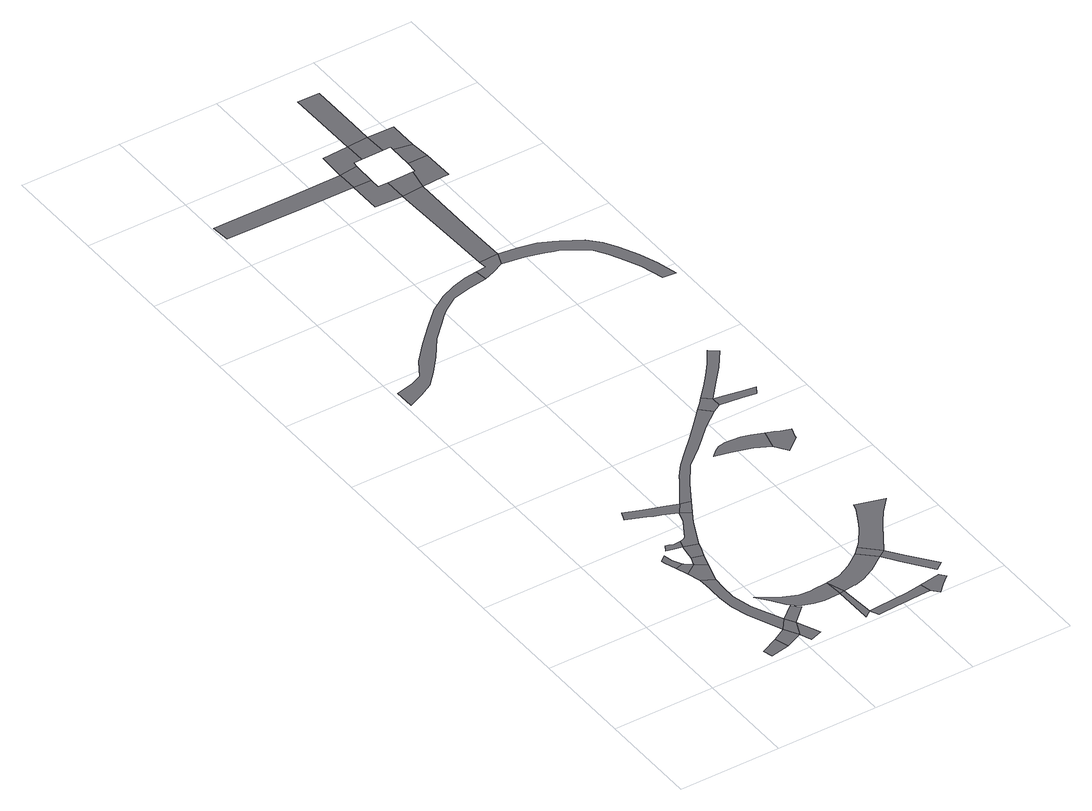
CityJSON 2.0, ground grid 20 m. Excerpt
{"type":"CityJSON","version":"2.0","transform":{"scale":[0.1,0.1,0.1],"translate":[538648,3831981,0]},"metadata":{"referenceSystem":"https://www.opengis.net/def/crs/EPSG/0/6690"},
"CityObjects":{
"road1":{"type":"Road","geometry":[{"type":"MultiSurface","lod":"1","boundaries":[[[0,1,2,3]]]}]},
"road2":{"type":"Road","attributes":{"RoadStructureAttribute.sectionType":"1"},"geometry":[{"type":"MultiSurface","lod":"1","boundaries":[[[4,5,0,3,6,7]]]}]},
"road3":{"type":"Road","geometry":[{"type":"MultiSurface","lod":"1","boundaries":[[[8,4,7,9]]]}]},
"road4":{"type":"Road","attributes":{"RoadStructureAttribute.sectionType":"1"},"geometry":[{"type":"MultiSurface","lod":"1","boundaries":[[[10,11,12,13,14,15,16,4,8,17,18,19,20,21]]]}]},
"road5":{"type":"Road","attributes":{"RoadStructureAttribute.sectionType":"1"},"geometry":[{"type":"MultiSurface","lod":"1","boundaries":[[[22,23,24,25,26,27,28]]]}]},
"road6":{"type":"Road","attributes":{"RoadStructureAttribute.sectionType":"1"},"geometry":[{"type":"MultiSurface","lod":"1","boundaries":[[[9,7,29,30]]]}]},
"road7":{"type":"Road","geometry":[{"type":"MultiSurface","lod":"1","boundaries":[[[31,28,27,32,33]]]}]},
"road8":{"type":"Road","attributes":{"RoadStructureAttribute.sectionType":"1"},"geometry":[{"type":"MultiSurface","lod":"1","boundaries":[[[33,32,10,21,34]]]}]},
"road9":{"type":"Road","attributes":{"RoadStructureAttribute.sectionType":"1"},"geometry":[{"type":"MultiSurface","lod":"1","boundaries":[[[35,36,37,8,9]]]}]},
"road10":{"type":"Road","attributes":{"RoadStructureAttribute.sectionType":"1"},"geometry":[{"type":"MultiSurface","lod":"1","boundaries":[[[38,33,34,39]]]}]},
"road11":{"type":"Road","geometry":[{"type":"MultiSurface","lod":"1","boundaries":[[[40,41,42,43,44,45,46]]]}]},
"road12":{"type":"Road","geometry":[{"type":"MultiSurface","lod":"1","boundaries":[[[45,47,38,39,48,49]]]}]},
"road13":{"type":"Road","attributes":{"RoadStructureAttribute.sectionType":"1"},"geometry":[{"type":"MultiSurface","lod":"1","boundaries":[[[50,51,52,53,54,55,56,57,58,59,60,61,62]]]}]},
"road14":{"type":"Road","attributes":{"RoadStructureAttribute.sectionType":"1"},"geometry":[{"type":"MultiSurface","lod":"1","boundaries":[[[63,64,65,66,67,68,69,70,71]]]}]},
"road15":{"type":"Road","attributes":{"RoadStructureAttribute.sectionType":"1"},"geometry":[{"type":"MultiSurface","lod":"1","boundaries":[[[70,72,73,74,75,46,45,49,76,77,78]]]}]},
"road16":{"type":"Road","geometry":[{"type":"MultiSurface","lod":"1","boundaries":[[[79,61,80,81,82]]]}]},
"road17":{"type":"Road","geometry":[{"type":"MultiSurface","lod":"1","boundaries":[[[62,61,79]]]}]},
"road18":{"type":"Road","geometry":[{"type":"MultiSurface","lod":"1","boundaries":[[[71,70,78,83]]]}]},
"road19":{"type":"Road","geometry":[{"type":"MultiSurface","lod":"1","boundaries":[[[84,85,86,87,88,82,89,90,91,92,93]]]}]},
"road20":{"type":"Road","attributes":{"RoadStructureAttribute.sectionType":"1"},"geometry":[{"type":"MultiSurface","lod":"1","boundaries":[[[94,95,96,97,62,79,98,99,100,101,102,103]]]}]},
"road21":{"type":"Road","attributes":{"RoadStructureAttribute.sectionType":"1"},"geometry":[{"type":"MultiSurface","lod":"1","boundaries":[[[104,105,106,107,108,109,110,111,112,113,114,115,116,117,118,119,120,121,122,123,124,125,126,127,128]]]}]},
"road22":{"type":"Road","geometry":[{"type":"MultiSurface","lod":"1","boundaries":[[[129,94,103,130]]]}]},
"road23":{"type":"Road","geometry":[{"type":"MultiSurface","lod":"1","boundaries":[[[131,84,93,132,133,134]]]}]},
"road24":{"type":"Road","attributes":{"RoadStructureAttribute.sectionType":"1"},"geometry":[{"type":"MultiSurface","lod":"1","boundaries":[[[135,136,137,138,139,140,141,71,83,142,143,144,145,146,147]]]}]},
"road25":{"type":"Road","geometry":[{"type":"MultiSurface","lod":"1","boundaries":[[[148,130,103,149,150,151]]]}]},
"road26":{"type":"Road","attributes":{"RoadStructureAttribute.sectionType":"1"},"geometry":[{"type":"MultiSurface","lod":"1","boundaries":[[[152,153,154,155,156,129,130,157,158,159,160]]]}]},
"road27":{"type":"Road","geometry":[{"type":"MultiSurface","lod":"1","boundaries":[[[161,162,163,164,165,166,167,168,169,170,171,172]]]}]},
"road28":{"type":"Road","geometry":[{"type":"MultiSurface","lod":"1","boundaries":[[[173,174,175,176,177,178,179]]]}]},
"road29":{"type":"Road","geometry":[{"type":"MultiSurface","lod":"1","boundaries":[[[180,181,135,147,182,183,184]]]}]},
"road30":{"type":"Road","geometry":[{"type":"MultiSurface","lod":"1","boundaries":[[[185,172,171,186,187,188,189,190]]]}]},
"road31":{"type":"Road","geometry":[{"type":"MultiSurface","lod":"1","boundaries":[[[191,192,184,183,193,194,195]]]}]},
"road32":{"type":"Road","geometry":[{"type":"MultiSurface","lod":"1","boundaries":[[[196,197,198,104,128,199,200]]]}]},
"road33":{"type":"Road","attributes":{"RoadStructureAttribute.sectionType":"1"},"geometry":[{"type":"MultiSurface","lod":"1","boundaries":[[[201,202,203,204,180,184,205,206,207,208]]]}]},
"road34":{"type":"Road","attributes":{"RoadStructureAttribute.sectionType":"1"},"geometry":[{"type":"MultiSurface","lod":"1","boundaries":[[[178,209,210,211,212,213,214,215]]]}]},
"road35":{"type":"Road","geometry":[{"type":"MultiSurface","lod":"1","boundaries":[[[216,179,178,215]]]}]},
"road36":{"type":"Road","attributes":{"RoadStructureAttribute.sectionType":"1"},"geometry":[{"type":"MultiSurface","lod":"1","boundaries":[[[217,218,211,219,197,196]]]}]},
"road37":{"type":"Road","attributes":{"RoadStructureAttribute.sectionType":"1"},"geometry":[{"type":"MultiSurface","lod":"1","boundaries":[[[220,221,222,179,216,223,224]]]}]},
"road38":{"type":"Road","geometry":[{"type":"MultiSurface","lod":"1","boundaries":[[[212,211,218,225]]]}]},
"road39":{"type":"Road","attributes":{"RoadStructureAttribute.sectionType":"1"},"geometry":[{"type":"MultiSurface","lod":"1","boundaries":[[[226,227,228,229,230,231,232,233,234,235,196,200,236,237,238,239,240,241,242,243,244,245,246]]]}]},
"road40":{"type":"Road","geometry":[{"type":"MultiSurface","lod":"1","boundaries":[[[247,220,224,248]]]}]},
"road41":{"type":"Road","attributes":{"RoadStructureAttribute.sectionType":"1"},"geometry":[{"type":"MultiSurface","lod":"1","boundaries":[[[249,250,225,218,251,252,253]]]}]},
"road42":{"type":"Road","attributes":{"RoadStructureAttribute.sectionType":"1"},"geometry":[{"type":"MultiSurface","lod":"1","boundaries":[[[254,255,220,247,256,257]]]}]},
"road43":{"type":"Road","geometry":[{"type":"MultiSurface","lod":"1","boundaries":[[[258,249,253,259]]]}]},
"road44":{"type":"Road","attributes":{"RoadStructureAttribute.sectionType":"1"},"geometry":[{"type":"MultiSurface","lod":"1","boundaries":[[[260,261,247,248,262,258,259]]]}]}
},
"vertices":[
[164,51,0],[129,34,0],[134,16,0],[172,24,0],
[191,66,0],[177,58,0],[187,30,0],[206,39,0],
[208,89,0],[219,69,0],
[149,256,0],[150,229,0],[150,221,0],[150,198,0],[150,193,0],[153,166,0],[163,131,0],[180,149,0],[170,189,0],[170,221,0],[172,240,0],[172,244,0],
[141,326,0],[140,329,0],[136,346,0],[124,336,0],[126,328,0],[133,306,0],[149,311,0],
[215,15,0],[239,24,0],
[150,310,0],[141,282,0],[164,298,0],
[184,284,0],
[221,71,0],[251,99,0],[236,112,0],
[171,316,0],[192,309,0],
[168,363,0],[159,366,0],[153,368,0],[146,356,0],[158,353,0],[176,349,0],[181,364,0],
[173,331,0],[200,331,0],[203,341,0],
[296,128,0],[288,127,0],[266,129,0],[233,142,0],[198,166,0],[218,141,0],[233,119,0],[243,109,0],[253,102,0],[273,95,0],[293,92,0],[326,93,0],[323,130,0],
[216,457,0],[177,471,0],[142,484,0],[135,466,0],[171,451,0],[182,446,0],[195,441,0],[223,429,0],[237,449,0],
[215,406,0],[208,393,0],[193,369,0],[188,366,0],[224,386,0],[228,394,0],[242,418,0],
[336,95,0],[327,18,0],[327,15,0],[341,25,0],
[257,444,0],
[453,36,0],[429,32,0],[421,31,0],[398,29,0],[354,26,0],[349,8,0],[391,11,0],[394,11,0],[436,13,0],[457,14,0],
[408,168,0],[391,156,0],[380,148,0],[353,135,0],[359,98,0],[361,98,0],[381,103,0],[402,114,0],[406,116,0],[438,139,0],
[307,1170,0],[283,1167,0],[253,1159,0],[223,1146,0],[188,1123,0],[187,1122,0],[156,1093,0],[121,1058,0],[89,1022,0],[67,987,0],[57,982,0],[45,977,0],[10,969,0],[10,929,0],[40,942,0],[67,957,0],[92,983,0],[119,1015,0],[149,1056,0],[179,1086,0],[193,1100,0],[206,1111,0],[236,1131,0],[270,1139,0],[310,1145,0],
[420,181,0],[453,149,0],
[494,42,0],[470,0,0],[486,17,0],[503,31,0],
[408,646,0],[383,621,0],[353,590,0],[324,562,0],[299,537,0],[279,512,0],[272,501,0],[282,485,0],[312,527,0],[349,558,0],[368,576,0],[391,598,0],[428,626,0],
[475,120,0],[460,109,0],[500,55,0],[516,67,0],
[481,281,0],[477,267,0],[463,241,0],[452,221,0],[430,191,0],[490,207,0],[497,216,0],[512,237,0],[537,265,0],
[449,536,0],[443,538,0],[426,543,0],[396,546,0],[381,543,0],[369,535,0],[359,525,0],[389,518,0],[427,506,0],[428,506,0],[457,491,0],[466,529,0],
[160,1519,0],[36,1519,0],[4,1519,0],[7,1482,0],[158,1480,0],[265,1479,0],[264,1519,0],
[430,670,0],[420,658,0],[442,634,0],[445,636,0],[445,656,0],
[482,524,0],[475,466,0],[504,489,0],[504,494,0],[511,513,0],[492,519,0],
[495,647,0],[465,653,0],[487,631,0],[516,627,0],[525,642,0],
[365,1190,0],[327,1189,0],[328,1172,0],[332,1153,0],[355,1165,0],
[512,771,0],[492,742,0],[471,716,0],[452,694,0],[475,691,0],[489,707,0],[502,722,0],[529,759,0],
[265,1414,0],[268,1414,0],[320,1412,0],[320,1457,0],[306,1457,0],[300,1457,0],[300,1478,0],
[301,1524,0],
[364,1275,0],[363,1415,0],[325,1275,0],
[319,1577,0],[266,1574,0],[265,1550,0],[302,1534,0],[319,1535,0],
[372,1458,0],
[577,1020,0],[568,1044,0],[564,1055,0],[546,1092,0],[531,1117,0],[510,1139,0],[473,1161,0],[462,1166,0],[438,1178,0],[402,1186,0],[400,1158,0],[433,1148,0],[449,1143,0],[460,1139,0],[483,1124,0],[506,1107,0],[521,1084,0],[536,1054,0],[549,1025,0],[562,980,0],[587,977,0],
[361,1580,0],[362,1535,0],
[378,1481,0],[377,1458,0],[406,1418,0],[418,1418,0],[417,1481,0],
[317,1727,0],[318,1623,0],[361,1623,0],[360,1725,0],
[379,1528,0],[414,1521,0],
[414,1555,0],[414,1578,0],[379,1535,0]
]}
